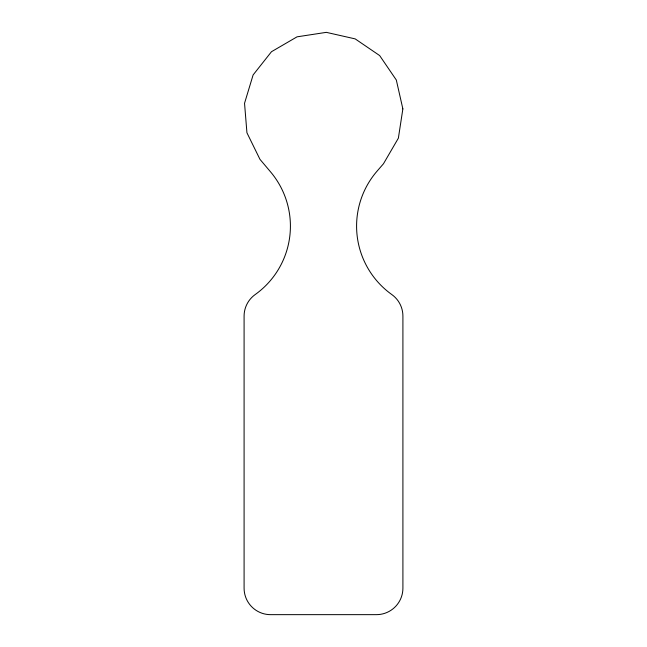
<?xml version="1.0" encoding="UTF-8"?>
<svg xmlns="http://www.w3.org/2000/svg" width="647" height="647" viewBox="0 0 647 647"><rect width="100%" height="100%" fill="white"/><g stroke="black" fill="none" stroke-linecap="round" stroke-linejoin="round"><path stroke-width="0.97" d="M402.863 108.898L398.374 138.159L383.485 163.748L377.144 171.059A84.061 84.061 0 0 0 391.815 294.555A26.47 26.47 0 0 1 402.911 316.1L402.911 588.18A26.47 26.47 0 0 1 376.441 614.65L270.559 614.65A26.47 26.47 0 0 1 244.089 588.18L244.089 316.1A26.47 26.47 0 0 1 255.185 294.555A84.061 84.061 0 0 0 270.543 171.859L259.973 159.356L246.936 132.781L244.542 103.277L253.114 74.939L271.473 51.72L297.054 36.83L326.323 32.35L355.187 38.893L379.652 55.561L396.32 80.026L402.863 108.898"/></g></svg>
